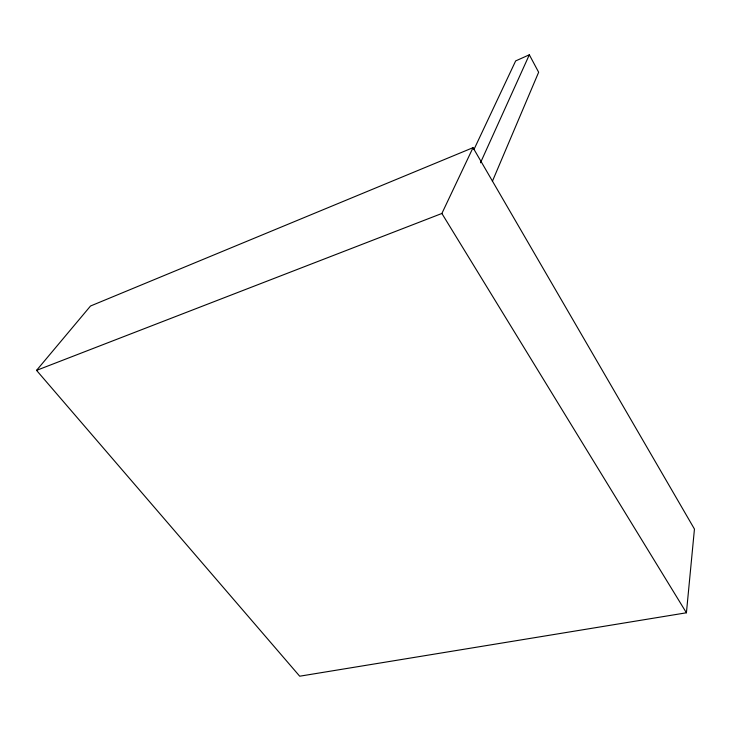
<?xml version="1.0" encoding="UTF-8"?>
<svg xmlns="http://www.w3.org/2000/svg" width="731" height="731" viewBox="0 0 731 731"><rect width="100%" height="100%" fill="white"/><g stroke="black" fill="none" stroke-linecap="round" stroke-linejoin="round"><path stroke-width="1.1" d="M686.418 612.788L694.45 529.061L473.03 147.671L90.525 306.006L36.55 370.37L299.701 676.202L686.418 612.788L441.88 213.47L473.03 147.671M492.374 181.334L538.646 72.25L529.335 54.798L515.657 60.92L473.935 149.553M480.477 162.794L529.335 54.798M36.55 370.37L441.88 213.47"/></g></svg>
